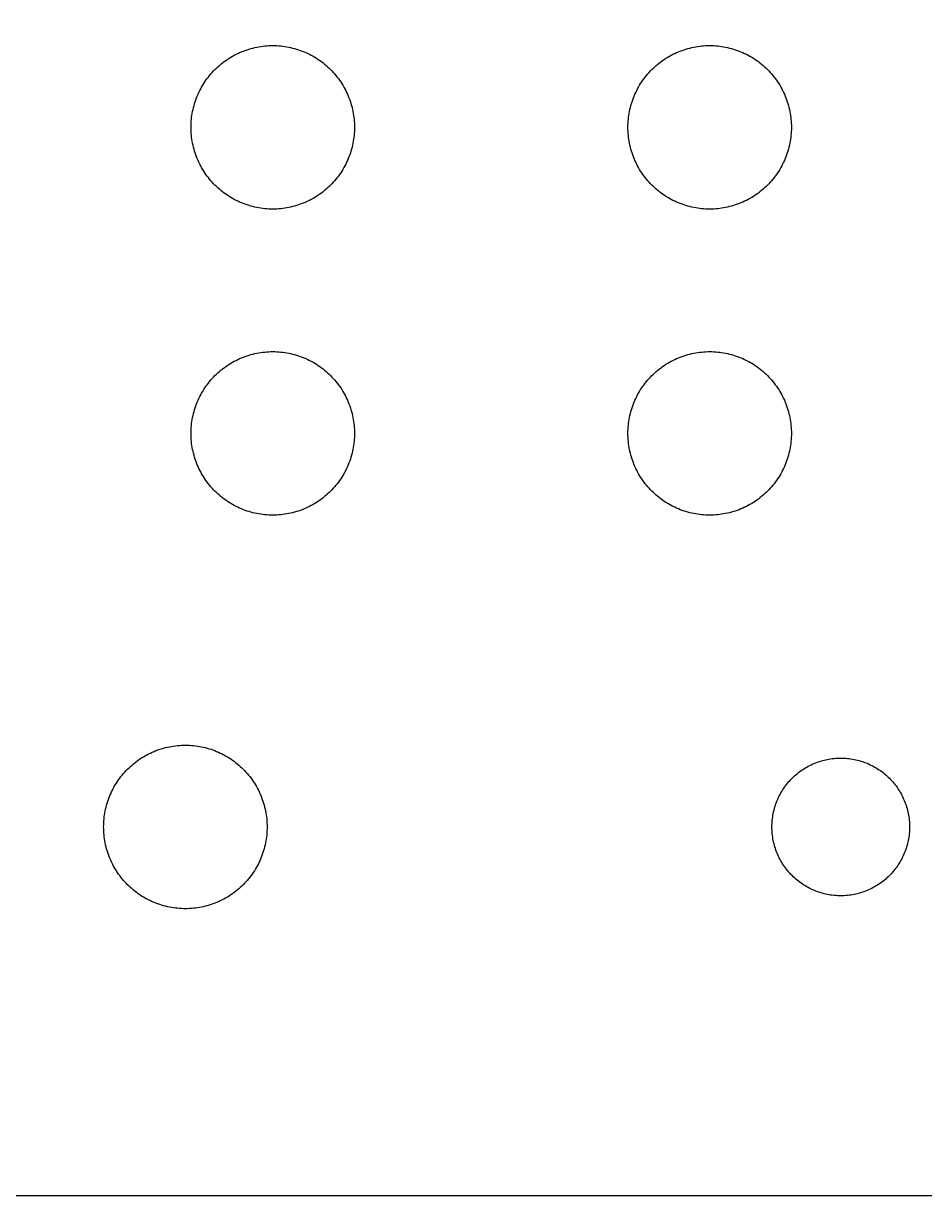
# Model space of a CAD drawing. Extents: x 145 to 327, y 24 to 153.
# Drawn here: x 240 to 292.4, y 24.2 to 92.3 of the extents above; entities that cross this region are included whole.
import ezdxf

# ---------------------------------------------------------------- set-up
doc = ezdxf.new("R2010")
doc.units = 0

msp = doc.modelspace()

# ---------------------------------------------------------------- linework, layer by layer
at = {"color": 34, "true_color": 0x008000}
for points in [[(144.763998, 24.242522, 0), (327.303892, 24.242522, 0), (327.303892, 152.742392, 0), (144.763998, 152.742392, 0), (144.763998, 24.242522, 0)], [(249.741944, 86.2965, 0), (249.743468, 86.413086, 0), (249.747786, 86.529672, 0), (249.754898, 86.646004, 0), (249.764804, 86.762082, 0), (249.777758, 86.877906, 0), (249.793252, 86.993476, 0), (249.811794, 87.108538, 0), (249.83313, 87.223092, 0), (249.85726, 87.337138, 0), (249.884184, 87.450676, 0), (249.913902, 87.563452, 0), (249.946414, 87.675466, 0), (249.98172, 87.786464, 0), (250.019566, 87.8967, 0), (250.060206, 88.00592, 0), (250.10364, 88.114378, 0), (250.14936, 88.221312, 0), (250.197874, 88.327484, 0), (250.249182, 88.432132, 0), (250.302776, 88.535764, 0), (250.359164, 88.637872, 0), (250.417838, 88.738456, 0), (250.478798, 88.83777, 0), (250.542552, 88.93556, 0), (250.608338, 89.031572, 0), (250.676664, 89.12606, 0), (250.747276, 89.21877, 0), (250.820174, 89.309956, 0), (250.895104, 89.39911, 0), (250.97232, 89.486486, 0), (251.051822, 89.57183, 0), (251.133102, 89.655396, 0), (251.216668, 89.736676, 0), (251.302012, 89.816178, 0), (251.389388, 89.893394, 0), (251.478542, 89.968324, 0), (251.569728, 90.041222, 0), (251.662438, 90.111834, 0), (251.756926, 90.18016, 0), (251.852938, 90.245946, 0), (251.950728, 90.3097, 0), (252.050042, 90.37066, 0), (252.150626, 90.429334, 0), (252.252734, 90.485722, 0), (252.356366, 90.539316, 0), (252.461014, 90.590624, 0), (252.567186, 90.639138, 0), (252.67412, 90.684858, 0), (252.782578, 90.728292, 0), (252.891798, 90.768932, 0), (253.002034, 90.806778, 0), (253.113032, 90.842084, 0), (253.225046, 90.874596, 0), (253.337822, 90.904314, 0), (253.45136, 90.931238, 0), (253.565406, 90.955368, 0), (253.67996, 90.976704, 0), (253.795022, 90.995246, 0), (253.910592, 91.01074, 0), (254.026416, 91.023694, 0), (254.142494, 91.0336, 0), (254.258826, 91.040712, 0), (254.375412, 91.04503, 0), (254.491998, 91.046554, 0), (254.608584, 91.04503, 0), (254.72517, 91.040712, 0), (254.841502, 91.0336, 0), (254.95758, 91.023694, 0), (255.073404, 91.01074, 0), (255.188974, 90.995246, 0), (255.304036, 90.976704, 0), (255.41859, 90.955368, 0), (255.532636, 90.931238, 0), (255.646174, 90.904314, 0), (255.75895, 90.874596, 0), (255.870964, 90.842084, 0), (255.981962, 90.806778, 0), (256.092198, 90.768932, 0), (256.201418, 90.728292, 0), (256.309876, 90.684858, 0), (256.41681, 90.639138, 0), (256.522982, 90.590624, 0), (256.62763, 90.539316, 0), (256.731262, 90.485722, 0), (256.83337, 90.429334, 0), (256.933954, 90.37066, 0), (257.033268, 90.3097, 0), (257.131058, 90.245946, 0), (257.22707, 90.18016, 0), (257.321558, 90.111834, 0), (257.414268, 90.041222, 0), (257.505454, 89.968324, 0), (257.594608, 89.893394, 0), (257.681984, 89.816178, 0), (257.767328, 89.736676, 0), (257.850894, 89.655396, 0), (257.932174, 89.57183, 0), (258.011676, 89.486486, 0), (258.088892, 89.39911, 0), (258.163822, 89.309956, 0), (258.23672, 89.21877, 0), (258.307332, 89.12606, 0), (258.375658, 89.031572, 0), (258.441444, 88.93556, 0), (258.505198, 88.83777, 0), (258.566158, 88.738456, 0), (258.624832, 88.637872, 0), (258.68122, 88.535764, 0), (258.734814, 88.432132, 0), (258.786122, 88.327484, 0), (258.834636, 88.221312, 0), (258.880356, 88.114378, 0), (258.92379, 88.00592, 0), (258.96443, 87.8967, 0), (259.002276, 87.786464, 0), (259.037582, 87.675466, 0), (259.070094, 87.563452, 0), (259.099812, 87.450676, 0), (259.126736, 87.337138, 0), (259.150866, 87.223092, 0), (259.172202, 87.108538, 0), (259.190744, 86.993476, 0), (259.206238, 86.877906, 0), (259.219192, 86.762082, 0), (259.229098, 86.646004, 0), (259.23621, 86.529672, 0), (259.240528, 86.413086, 0), (259.242052, 86.2965, 0), (259.240528, 86.179914, 0), (259.23621, 86.063328, 0), (259.229098, 85.946996, 0), (259.219192, 85.830918, 0), (259.206238, 85.715094, 0), (259.190744, 85.599524, 0), (259.172202, 85.484462, 0), (259.150866, 85.369908, 0), (259.126736, 85.255862, 0), (259.099812, 85.142324, 0), (259.070094, 85.029548, 0), (259.037582, 84.917534, 0), (259.002276, 84.806536, 0), (258.96443, 84.6963, 0), (258.92379, 84.58708, 0), (258.880356, 84.478622, 0), (258.834636, 84.371688, 0), (258.786122, 84.265516, 0), (258.734814, 84.160868, 0), (258.68122, 84.057236, 0), (258.624832, 83.955128, 0), (258.566158, 83.854544, 0), (258.505198, 83.75523, 0), (258.441444, 83.65744, 0), (258.375658, 83.561428, 0), (258.307332, 83.46694, 0), (258.23672, 83.37423, 0), (258.163822, 83.283044, 0), (258.088892, 83.19389, 0), (258.011676, 83.106514, 0), (257.932174, 83.02117, 0), (257.850894, 82.937604, 0), (257.767328, 82.856324, 0), (257.681984, 82.776822, 0), (257.594608, 82.699606, 0), (257.505454, 82.624676, 0), (257.414268, 82.551778, 0), (257.321558, 82.481166, 0), (257.22707, 82.41284, 0), (257.131058, 82.347054, 0), (257.033268, 82.2833, 0), (256.933954, 82.22234, 0), (256.83337, 82.163666, 0), (256.731262, 82.107278, 0), (256.62763, 82.053684, 0), (256.522982, 82.002376, 0), (256.41681, 81.953862, 0), (256.309876, 81.908142, 0), (256.201418, 81.864708, 0), (256.092198, 81.824068, 0), (255.981962, 81.786222, 0), (255.870964, 81.750916, 0), (255.75895, 81.718404, 0), (255.646174, 81.688686, 0), (255.532636, 81.661762, 0), (255.41859, 81.637632, 0), (255.304036, 81.616296, 0), (255.188974, 81.597754, 0), (255.073404, 81.58226, 0), (254.95758, 81.569306, 0), (254.841502, 81.5594, 0), (254.72517, 81.552288, 0), (254.608584, 81.54797, 0), (254.491998, 81.546446, 0), (254.375412, 81.54797, 0), (254.258826, 81.552288, 0), (254.142494, 81.5594, 0), (254.026416, 81.569306, 0), (253.910592, 81.58226, 0), (253.795022, 81.597754, 0), (253.67996, 81.616296, 0), (253.565406, 81.637632, 0), (253.45136, 81.661762, 0), (253.337822, 81.688686, 0), (253.225046, 81.718404, 0), (253.113032, 81.750916, 0), (253.002034, 81.786222, 0), (252.891798, 81.824068, 0), (252.782578, 81.864708, 0), (252.67412, 81.908142, 0), (252.567186, 81.953862, 0), (252.461014, 82.002376, 0), (252.356366, 82.053684, 0), (252.252734, 82.107278, 0), (252.150626, 82.163666, 0), (252.050042, 82.22234, 0), (251.950728, 82.2833, 0), (251.852938, 82.347054, 0), (251.756926, 82.41284, 0), (251.662438, 82.481166, 0), (251.569728, 82.551778, 0), (251.478542, 82.624676, 0), (251.389388, 82.699606, 0), (251.302012, 82.776822, 0), (251.216668, 82.856324, 0), (251.133102, 82.937604, 0), (251.051822, 83.02117, 0), (250.97232, 83.106514, 0), (250.895104, 83.19389, 0), (250.820174, 83.283044, 0), (250.747276, 83.37423, 0), (250.676664, 83.46694, 0), (250.608338, 83.561428, 0), (250.542552, 83.65744, 0), (250.478798, 83.75523, 0), (250.417838, 83.854544, 0), (250.359164, 83.955128, 0), (250.302776, 84.057236, 0), (250.249182, 84.160868, 0), (250.197874, 84.265516, 0), (250.14936, 84.371688, 0), (250.10364, 84.478622, 0), (250.060206, 84.58708, 0), (250.019566, 84.6963, 0), (249.98172, 84.806536, 0), (249.946414, 84.917534, 0), (249.913902, 85.029548, 0), (249.884184, 85.142324, 0), (249.85726, 85.255862, 0), (249.83313, 85.369908, 0), (249.811794, 85.484462, 0), (249.793252, 85.599524, 0), (249.777758, 85.715094, 0), (249.764804, 85.830918, 0), (249.754898, 85.946996, 0), (249.747786, 86.063328, 0), (249.743468, 86.179914, 0), (249.741944, 86.2965, 0)], [(275.141944, 86.2965, 0), (275.143468, 86.413086, 0), (275.147786, 86.529672, 0), (275.154898, 86.646004, 0), (275.164804, 86.762082, 0), (275.177758, 86.877906, 0), (275.193252, 86.993476, 0), (275.211794, 87.108538, 0), (275.23313, 87.223092, 0), (275.25726, 87.337138, 0), (275.284184, 87.450676, 0), (275.313902, 87.563452, 0), (275.346414, 87.675466, 0), (275.38172, 87.786464, 0), (275.419566, 87.8967, 0), (275.460206, 88.00592, 0), (275.50364, 88.114378, 0), (275.54936, 88.221312, 0), (275.597874, 88.327484, 0), (275.649182, 88.432132, 0), (275.702776, 88.535764, 0), (275.759164, 88.637872, 0), (275.817838, 88.738456, 0), (275.878798, 88.83777, 0), (275.942552, 88.93556, 0), (276.008338, 89.031572, 0), (276.076664, 89.12606, 0), (276.147276, 89.21877, 0), (276.220174, 89.309956, 0), (276.295104, 89.39911, 0), (276.37232, 89.486486, 0), (276.451822, 89.57183, 0), (276.533102, 89.655396, 0), (276.616668, 89.736676, 0), (276.702012, 89.816178, 0), (276.789388, 89.893394, 0), (276.878542, 89.968324, 0), (276.969728, 90.041222, 0), (277.062438, 90.111834, 0), (277.156926, 90.18016, 0), (277.252938, 90.245946, 0), (277.350728, 90.3097, 0), (277.450042, 90.37066, 0), (277.550626, 90.429334, 0), (277.652734, 90.485722, 0), (277.756366, 90.539316, 0), (277.861014, 90.590624, 0), (277.967186, 90.639138, 0), (278.07412, 90.684858, 0), (278.182578, 90.728292, 0), (278.291798, 90.768932, 0), (278.402034, 90.806778, 0), (278.513032, 90.842084, 0), (278.625046, 90.874596, 0), (278.737822, 90.904314, 0), (278.85136, 90.931238, 0), (278.965406, 90.955368, 0), (279.07996, 90.976704, 0), (279.195022, 90.995246, 0), (279.310592, 91.01074, 0), (279.426416, 91.023694, 0), (279.542494, 91.0336, 0), (279.658826, 91.040712, 0), (279.775412, 91.04503, 0), (279.891998, 91.046554, 0), (280.008584, 91.04503, 0), (280.12517, 91.040712, 0), (280.241502, 91.0336, 0), (280.35758, 91.023694, 0), (280.473404, 91.01074, 0), (280.588974, 90.995246, 0), (280.704036, 90.976704, 0), (280.81859, 90.955368, 0), (280.932636, 90.931238, 0), (281.046174, 90.904314, 0), (281.15895, 90.874596, 0), (281.270964, 90.842084, 0), (281.381962, 90.806778, 0), (281.492198, 90.768932, 0), (281.601418, 90.728292, 0), (281.709876, 90.684858, 0), (281.81681, 90.639138, 0), (281.922982, 90.590624, 0), (282.02763, 90.539316, 0), (282.131262, 90.485722, 0), (282.23337, 90.429334, 0), (282.333954, 90.37066, 0), (282.433268, 90.3097, 0), (282.531058, 90.245946, 0), (282.62707, 90.18016, 0), (282.721558, 90.111834, 0), (282.814268, 90.041222, 0), (282.905454, 89.968324, 0), (282.994608, 89.893394, 0), (283.081984, 89.816178, 0), (283.167328, 89.736676, 0), (283.250894, 89.655396, 0), (283.332174, 89.57183, 0), (283.411676, 89.486486, 0), (283.488892, 89.39911, 0), (283.563822, 89.309956, 0), (283.63672, 89.21877, 0), (283.707332, 89.12606, 0), (283.775658, 89.031572, 0), (283.841444, 88.93556, 0), (283.905198, 88.83777, 0), (283.966158, 88.738456, 0), (284.024832, 88.637872, 0), (284.08122, 88.535764, 0), (284.134814, 88.432132, 0), (284.186122, 88.327484, 0), (284.234636, 88.221312, 0), (284.280356, 88.114378, 0), (284.32379, 88.00592, 0), (284.36443, 87.8967, 0), (284.402276, 87.786464, 0), (284.437582, 87.675466, 0), (284.470094, 87.563452, 0), (284.499812, 87.450676, 0), (284.526736, 87.337138, 0), (284.550866, 87.223092, 0), (284.572202, 87.108538, 0), (284.590744, 86.993476, 0), (284.606238, 86.877906, 0), (284.619192, 86.762082, 0), (284.629098, 86.646004, 0), (284.63621, 86.529672, 0), (284.640528, 86.413086, 0), (284.642052, 86.2965, 0), (284.640528, 86.179914, 0), (284.63621, 86.063328, 0), (284.629098, 85.946996, 0), (284.619192, 85.830918, 0), (284.606238, 85.715094, 0), (284.590744, 85.599524, 0), (284.572202, 85.484462, 0), (284.550866, 85.369908, 0), (284.526736, 85.255862, 0), (284.499812, 85.142324, 0), (284.470094, 85.029548, 0), (284.437582, 84.917534, 0), (284.402276, 84.806536, 0), (284.36443, 84.6963, 0), (284.32379, 84.58708, 0), (284.280356, 84.478622, 0), (284.234636, 84.371688, 0), (284.186122, 84.265516, 0), (284.134814, 84.160868, 0), (284.08122, 84.057236, 0), (284.024832, 83.955128, 0), (283.966158, 83.854544, 0), (283.905198, 83.75523, 0), (283.841444, 83.65744, 0), (283.775658, 83.561428, 0), (283.707332, 83.46694, 0), (283.63672, 83.37423, 0), (283.563822, 83.283044, 0), (283.488892, 83.19389, 0), (283.411676, 83.106514, 0), (283.332174, 83.02117, 0), (283.250894, 82.937604, 0), (283.167328, 82.856324, 0), (283.081984, 82.776822, 0), (282.994608, 82.699606, 0), (282.905454, 82.624676, 0), (282.814268, 82.551778, 0), (282.721558, 82.481166, 0), (282.62707, 82.41284, 0), (282.531058, 82.347054, 0), (282.433268, 82.2833, 0), (282.333954, 82.22234, 0), (282.23337, 82.163666, 0), (282.131262, 82.107278, 0), (282.02763, 82.053684, 0), (281.922982, 82.002376, 0), (281.81681, 81.953862, 0), (281.709876, 81.908142, 0), (281.601418, 81.864708, 0), (281.492198, 81.824068, 0), (281.381962, 81.786222, 0), (281.270964, 81.750916, 0), (281.15895, 81.718404, 0), (281.046174, 81.688686, 0), (280.932636, 81.661762, 0), (280.81859, 81.637632, 0), (280.704036, 81.616296, 0), (280.588974, 81.597754, 0), (280.473404, 81.58226, 0), (280.35758, 81.569306, 0), (280.241502, 81.5594, 0), (280.12517, 81.552288, 0), (280.008584, 81.54797, 0), (279.891998, 81.546446, 0), (279.775412, 81.54797, 0), (279.658826, 81.552288, 0), (279.542494, 81.5594, 0), (279.426416, 81.569306, 0), (279.310592, 81.58226, 0), (279.195022, 81.597754, 0), (279.07996, 81.616296, 0), (278.965406, 81.637632, 0), (278.85136, 81.661762, 0), (278.737822, 81.688686, 0), (278.625046, 81.718404, 0), (278.513032, 81.750916, 0), (278.402034, 81.786222, 0), (278.291798, 81.824068, 0), (278.182578, 81.864708, 0), (278.07412, 81.908142, 0), (277.967186, 81.953862, 0), (277.861014, 82.002376, 0), (277.756366, 82.053684, 0), (277.652734, 82.107278, 0), (277.550626, 82.163666, 0), (277.450042, 82.22234, 0), (277.350728, 82.2833, 0), (277.252938, 82.347054, 0), (277.156926, 82.41284, 0), (277.062438, 82.481166, 0), (276.969728, 82.551778, 0), (276.878542, 82.624676, 0), (276.789388, 82.699606, 0), (276.702012, 82.776822, 0), (276.616668, 82.856324, 0), (276.533102, 82.937604, 0), (276.451822, 83.02117, 0), (276.37232, 83.106514, 0), (276.295104, 83.19389, 0), (276.220174, 83.283044, 0), (276.147276, 83.37423, 0), (276.076664, 83.46694, 0), (276.008338, 83.561428, 0), (275.942552, 83.65744, 0), (275.878798, 83.75523, 0), (275.817838, 83.854544, 0), (275.759164, 83.955128, 0), (275.702776, 84.057236, 0), (275.649182, 84.160868, 0), (275.597874, 84.265516, 0), (275.54936, 84.371688, 0), (275.50364, 84.478622, 0), (275.460206, 84.58708, 0), (275.419566, 84.6963, 0), (275.38172, 84.806536, 0), (275.346414, 84.917534, 0), (275.313902, 85.029548, 0), (275.284184, 85.142324, 0), (275.25726, 85.255862, 0), (275.23313, 85.369908, 0), (275.211794, 85.484462, 0), (275.193252, 85.599524, 0), (275.177758, 85.715094, 0), (275.164804, 85.830918, 0), (275.154898, 85.946996, 0), (275.147786, 86.063328, 0), (275.143468, 86.179914, 0), (275.141944, 86.2965, 0)], [(249.741944, 68.5165, 0), (249.743468, 68.633086, 0), (249.747786, 68.749672, 0), (249.754898, 68.866004, 0), (249.764804, 68.982082, 0), (249.777758, 69.097906, 0), (249.793252, 69.213476, 0), (249.811794, 69.328538, 0), (249.83313, 69.443092, 0), (249.85726, 69.557138, 0), (249.884184, 69.670676, 0), (249.913902, 69.783452, 0), (249.946414, 69.895466, 0), (249.98172, 70.006464, 0), (250.019566, 70.1167, 0), (250.060206, 70.22592, 0), (250.10364, 70.334378, 0), (250.14936, 70.441312, 0), (250.197874, 70.547484, 0), (250.249182, 70.652132, 0), (250.302776, 70.755764, 0), (250.359164, 70.857872, 0), (250.417838, 70.958456, 0), (250.478798, 71.05777, 0), (250.542552, 71.15556, 0), (250.608338, 71.251572, 0), (250.676664, 71.34606, 0), (250.747276, 71.43877, 0), (250.820174, 71.529956, 0), (250.895104, 71.61911, 0), (250.97232, 71.706486, 0), (251.051822, 71.79183, 0), (251.133102, 71.875396, 0), (251.216668, 71.956676, 0), (251.302012, 72.036178, 0), (251.389388, 72.113394, 0), (251.478542, 72.188324, 0), (251.569728, 72.261222, 0), (251.662438, 72.331834, 0), (251.756926, 72.40016, 0), (251.852938, 72.465946, 0), (251.950728, 72.5297, 0), (252.050042, 72.59066, 0), (252.150626, 72.649334, 0), (252.252734, 72.705722, 0), (252.356366, 72.759316, 0), (252.461014, 72.810624, 0), (252.567186, 72.859138, 0), (252.67412, 72.904858, 0), (252.782578, 72.948292, 0), (252.891798, 72.988932, 0), (253.002034, 73.026778, 0), (253.113032, 73.062084, 0), (253.225046, 73.094596, 0), (253.337822, 73.124314, 0), (253.45136, 73.151238, 0), (253.565406, 73.175368, 0), (253.67996, 73.196704, 0), (253.795022, 73.215246, 0), (253.910592, 73.23074, 0), (254.026416, 73.243694, 0), (254.142494, 73.2536, 0), (254.258826, 73.260712, 0), (254.375412, 73.26503, 0), (254.491998, 73.266554, 0), (254.608584, 73.26503, 0), (254.72517, 73.260712, 0), (254.841502, 73.2536, 0), (254.95758, 73.243694, 0), (255.073404, 73.23074, 0), (255.188974, 73.215246, 0), (255.304036, 73.196704, 0), (255.41859, 73.175368, 0), (255.532636, 73.151238, 0), (255.646174, 73.124314, 0), (255.75895, 73.094596, 0), (255.870964, 73.062084, 0), (255.981962, 73.026778, 0), (256.092198, 72.988932, 0), (256.201418, 72.948292, 0), (256.309876, 72.904858, 0), (256.41681, 72.859138, 0), (256.522982, 72.810624, 0), (256.62763, 72.759316, 0), (256.731262, 72.705722, 0), (256.83337, 72.649334, 0), (256.933954, 72.59066, 0), (257.033268, 72.5297, 0), (257.131058, 72.465946, 0), (257.22707, 72.40016, 0), (257.321558, 72.331834, 0), (257.414268, 72.261222, 0), (257.505454, 72.188324, 0), (257.594608, 72.113394, 0), (257.681984, 72.036178, 0), (257.767328, 71.956676, 0), (257.850894, 71.875396, 0), (257.932174, 71.79183, 0), (258.011676, 71.706486, 0), (258.088892, 71.61911, 0), (258.163822, 71.529956, 0), (258.23672, 71.43877, 0), (258.307332, 71.34606, 0), (258.375658, 71.251572, 0), (258.441444, 71.15556, 0), (258.505198, 71.05777, 0), (258.566158, 70.958456, 0), (258.624832, 70.857872, 0), (258.68122, 70.755764, 0), (258.734814, 70.652132, 0), (258.786122, 70.547484, 0), (258.834636, 70.441312, 0), (258.880356, 70.334378, 0), (258.92379, 70.22592, 0), (258.96443, 70.1167, 0), (259.002276, 70.006464, 0), (259.037582, 69.895466, 0), (259.070094, 69.783452, 0), (259.099812, 69.670676, 0), (259.126736, 69.557138, 0), (259.150866, 69.443092, 0), (259.172202, 69.328538, 0), (259.190744, 69.213476, 0), (259.206238, 69.097906, 0), (259.219192, 68.982082, 0), (259.229098, 68.866004, 0), (259.23621, 68.749672, 0), (259.240528, 68.633086, 0), (259.242052, 68.5165, 0), (259.240528, 68.399914, 0), (259.23621, 68.283328, 0), (259.229098, 68.166996, 0), (259.219192, 68.050918, 0), (259.206238, 67.935094, 0), (259.190744, 67.819524, 0), (259.172202, 67.704462, 0), (259.150866, 67.589908, 0), (259.126736, 67.475862, 0), (259.099812, 67.362324, 0), (259.070094, 67.249548, 0), (259.037582, 67.137534, 0), (259.002276, 67.026536, 0), (258.96443, 66.9163, 0), (258.92379, 66.80708, 0), (258.880356, 66.698622, 0), (258.834636, 66.591688, 0), (258.786122, 66.485516, 0), (258.734814, 66.380868, 0), (258.68122, 66.277236, 0), (258.624832, 66.175128, 0), (258.566158, 66.074544, 0), (258.505198, 65.97523, 0), (258.441444, 65.87744, 0), (258.375658, 65.781428, 0), (258.307332, 65.68694, 0), (258.23672, 65.59423, 0), (258.163822, 65.503044, 0), (258.088892, 65.41389, 0), (258.011676, 65.326514, 0), (257.932174, 65.24117, 0), (257.850894, 65.157604, 0), (257.767328, 65.076324, 0), (257.681984, 64.996822, 0), (257.594608, 64.919606, 0), (257.505454, 64.844676, 0), (257.414268, 64.771778, 0), (257.321558, 64.701166, 0), (257.22707, 64.63284, 0), (257.131058, 64.567054, 0), (257.033268, 64.5033, 0), (256.933954, 64.44234, 0), (256.83337, 64.383666, 0), (256.731262, 64.327278, 0), (256.62763, 64.273684, 0), (256.522982, 64.222376, 0), (256.41681, 64.173862, 0), (256.309876, 64.128142, 0), (256.201418, 64.084708, 0), (256.092198, 64.044068, 0), (255.981962, 64.006222, 0), (255.870964, 63.970916, 0), (255.75895, 63.938404, 0), (255.646174, 63.908686, 0), (255.532636, 63.881762, 0), (255.41859, 63.857632, 0), (255.304036, 63.836296, 0), (255.188974, 63.817754, 0), (255.073404, 63.80226, 0), (254.95758, 63.789306, 0), (254.841502, 63.7794, 0), (254.72517, 63.772288, 0), (254.608584, 63.76797, 0), (254.491998, 63.766446, 0), (254.375412, 63.76797, 0), (254.258826, 63.772288, 0), (254.142494, 63.7794, 0), (254.026416, 63.789306, 0), (253.910592, 63.80226, 0), (253.795022, 63.817754, 0), (253.67996, 63.836296, 0), (253.565406, 63.857632, 0), (253.45136, 63.881762, 0), (253.337822, 63.908686, 0), (253.225046, 63.938404, 0), (253.113032, 63.970916, 0), (253.002034, 64.006222, 0), (252.891798, 64.044068, 0), (252.782578, 64.084708, 0), (252.67412, 64.128142, 0), (252.567186, 64.173862, 0), (252.461014, 64.222376, 0), (252.356366, 64.273684, 0), (252.252734, 64.327278, 0), (252.150626, 64.383666, 0), (252.050042, 64.44234, 0), (251.950728, 64.5033, 0), (251.852938, 64.567054, 0), (251.756926, 64.63284, 0), (251.662438, 64.701166, 0), (251.569728, 64.771778, 0), (251.478542, 64.844676, 0), (251.389388, 64.919606, 0), (251.302012, 64.996822, 0), (251.216668, 65.076324, 0), (251.133102, 65.157604, 0), (251.051822, 65.24117, 0), (250.97232, 65.326514, 0), (250.895104, 65.41389, 0), (250.820174, 65.503044, 0), (250.747276, 65.59423, 0), (250.676664, 65.68694, 0), (250.608338, 65.781428, 0), (250.542552, 65.87744, 0), (250.478798, 65.97523, 0), (250.417838, 66.074544, 0), (250.359164, 66.175128, 0), (250.302776, 66.277236, 0), (250.249182, 66.380868, 0), (250.197874, 66.485516, 0), (250.14936, 66.591688, 0), (250.10364, 66.698622, 0), (250.060206, 66.80708, 0), (250.019566, 66.9163, 0), (249.98172, 67.026536, 0), (249.946414, 67.137534, 0), (249.913902, 67.249548, 0), (249.884184, 67.362324, 0), (249.85726, 67.475862, 0), (249.83313, 67.589908, 0), (249.811794, 67.704462, 0), (249.793252, 67.819524, 0), (249.777758, 67.935094, 0), (249.764804, 68.050918, 0), (249.754898, 68.166996, 0), (249.747786, 68.283328, 0), (249.743468, 68.399914, 0), (249.741944, 68.5165, 0)], [(275.141944, 68.5165, 0), (275.143468, 68.633086, 0), (275.147786, 68.749672, 0), (275.154898, 68.866004, 0), (275.164804, 68.982082, 0), (275.177758, 69.097906, 0), (275.193252, 69.213476, 0), (275.211794, 69.328538, 0), (275.23313, 69.443092, 0), (275.25726, 69.557138, 0), (275.284184, 69.670676, 0), (275.313902, 69.783452, 0), (275.346414, 69.895466, 0), (275.38172, 70.006464, 0), (275.419566, 70.1167, 0), (275.460206, 70.22592, 0), (275.50364, 70.334378, 0), (275.54936, 70.441312, 0), (275.597874, 70.547484, 0), (275.649182, 70.652132, 0), (275.702776, 70.755764, 0), (275.759164, 70.857872, 0), (275.817838, 70.958456, 0), (275.878798, 71.05777, 0), (275.942552, 71.15556, 0), (276.008338, 71.251572, 0), (276.076664, 71.34606, 0), (276.147276, 71.43877, 0), (276.220174, 71.529956, 0), (276.295104, 71.61911, 0), (276.37232, 71.706486, 0), (276.451822, 71.79183, 0), (276.533102, 71.875396, 0), (276.616668, 71.956676, 0), (276.702012, 72.036178, 0), (276.789388, 72.113394, 0), (276.878542, 72.188324, 0), (276.969728, 72.261222, 0), (277.062438, 72.331834, 0), (277.156926, 72.40016, 0), (277.252938, 72.465946, 0), (277.350728, 72.5297, 0), (277.450042, 72.59066, 0), (277.550626, 72.649334, 0), (277.652734, 72.705722, 0), (277.756366, 72.759316, 0), (277.861014, 72.810624, 0), (277.967186, 72.859138, 0), (278.07412, 72.904858, 0), (278.182578, 72.948292, 0), (278.291798, 72.988932, 0), (278.402034, 73.026778, 0), (278.513032, 73.062084, 0), (278.625046, 73.094596, 0), (278.737822, 73.124314, 0), (278.85136, 73.151238, 0), (278.965406, 73.175368, 0), (279.07996, 73.196704, 0), (279.195022, 73.215246, 0), (279.310592, 73.23074, 0), (279.426416, 73.243694, 0), (279.542494, 73.2536, 0), (279.658826, 73.260712, 0), (279.775412, 73.26503, 0), (279.891998, 73.266554, 0), (280.008584, 73.26503, 0), (280.12517, 73.260712, 0), (280.241502, 73.2536, 0), (280.35758, 73.243694, 0), (280.473404, 73.23074, 0), (280.588974, 73.215246, 0), (280.704036, 73.196704, 0), (280.81859, 73.175368, 0), (280.932636, 73.151238, 0), (281.046174, 73.124314, 0), (281.15895, 73.094596, 0), (281.270964, 73.062084, 0), (281.381962, 73.026778, 0), (281.492198, 72.988932, 0), (281.601418, 72.948292, 0), (281.709876, 72.904858, 0), (281.81681, 72.859138, 0), (281.922982, 72.810624, 0), (282.02763, 72.759316, 0), (282.131262, 72.705722, 0), (282.23337, 72.649334, 0), (282.333954, 72.59066, 0), (282.433268, 72.5297, 0), (282.531058, 72.465946, 0), (282.62707, 72.40016, 0), (282.721558, 72.331834, 0), (282.814268, 72.261222, 0), (282.905454, 72.188324, 0), (282.994608, 72.113394, 0), (283.081984, 72.036178, 0), (283.167328, 71.956676, 0), (283.250894, 71.875396, 0), (283.332174, 71.79183, 0), (283.411676, 71.706486, 0), (283.488892, 71.61911, 0), (283.563822, 71.529956, 0), (283.63672, 71.43877, 0), (283.707332, 71.34606, 0), (283.775658, 71.251572, 0), (283.841444, 71.15556, 0), (283.905198, 71.05777, 0), (283.966158, 70.958456, 0), (284.024832, 70.857872, 0), (284.08122, 70.755764, 0), (284.134814, 70.652132, 0), (284.186122, 70.547484, 0), (284.234636, 70.441312, 0), (284.280356, 70.334378, 0), (284.32379, 70.22592, 0), (284.36443, 70.1167, 0), (284.402276, 70.006464, 0), (284.437582, 69.895466, 0), (284.470094, 69.783452, 0), (284.499812, 69.670676, 0), (284.526736, 69.557138, 0), (284.550866, 69.443092, 0), (284.572202, 69.328538, 0), (284.590744, 69.213476, 0), (284.606238, 69.097906, 0), (284.619192, 68.982082, 0), (284.629098, 68.866004, 0), (284.63621, 68.749672, 0), (284.640528, 68.633086, 0), (284.642052, 68.5165, 0), (284.640528, 68.399914, 0), (284.63621, 68.283328, 0), (284.629098, 68.166996, 0), (284.619192, 68.050918, 0), (284.606238, 67.935094, 0), (284.590744, 67.819524, 0), (284.572202, 67.704462, 0), (284.550866, 67.589908, 0), (284.526736, 67.475862, 0), (284.499812, 67.362324, 0), (284.470094, 67.249548, 0), (284.437582, 67.137534, 0), (284.402276, 67.026536, 0), (284.36443, 66.9163, 0), (284.32379, 66.80708, 0), (284.280356, 66.698622, 0), (284.234636, 66.591688, 0), (284.186122, 66.485516, 0), (284.134814, 66.380868, 0), (284.08122, 66.277236, 0), (284.024832, 66.175128, 0), (283.966158, 66.074544, 0), (283.905198, 65.97523, 0), (283.841444, 65.87744, 0), (283.775658, 65.781428, 0), (283.707332, 65.68694, 0), (283.63672, 65.59423, 0), (283.563822, 65.503044, 0), (283.488892, 65.41389, 0), (283.411676, 65.326514, 0), (283.332174, 65.24117, 0), (283.250894, 65.157604, 0), (283.167328, 65.076324, 0), (283.081984, 64.996822, 0), (282.994608, 64.919606, 0), (282.905454, 64.844676, 0), (282.814268, 64.771778, 0), (282.721558, 64.701166, 0), (282.62707, 64.63284, 0), (282.531058, 64.567054, 0), (282.433268, 64.5033, 0), (282.333954, 64.44234, 0), (282.23337, 64.383666, 0), (282.131262, 64.327278, 0), (282.02763, 64.273684, 0), (281.922982, 64.222376, 0), (281.81681, 64.173862, 0), (281.709876, 64.128142, 0), (281.601418, 64.084708, 0), (281.492198, 64.044068, 0), (281.381962, 64.006222, 0), (281.270964, 63.970916, 0), (281.15895, 63.938404, 0), (281.046174, 63.908686, 0), (280.932636, 63.881762, 0), (280.81859, 63.857632, 0), (280.704036, 63.836296, 0), (280.588974, 63.817754, 0), (280.473404, 63.80226, 0), (280.35758, 63.789306, 0), (280.241502, 63.7794, 0), (280.12517, 63.772288, 0), (280.008584, 63.76797, 0), (279.891998, 63.766446, 0), (279.775412, 63.76797, 0), (279.658826, 63.772288, 0), (279.542494, 63.7794, 0), (279.426416, 63.789306, 0), (279.310592, 63.80226, 0), (279.195022, 63.817754, 0), (279.07996, 63.836296, 0), (278.965406, 63.857632, 0), (278.85136, 63.881762, 0), (278.737822, 63.908686, 0), (278.625046, 63.938404, 0), (278.513032, 63.970916, 0), (278.402034, 64.006222, 0), (278.291798, 64.044068, 0), (278.182578, 64.084708, 0), (278.07412, 64.128142, 0), (277.967186, 64.173862, 0), (277.861014, 64.222376, 0), (277.756366, 64.273684, 0), (277.652734, 64.327278, 0), (277.550626, 64.383666, 0), (277.450042, 64.44234, 0), (277.350728, 64.5033, 0), (277.252938, 64.567054, 0), (277.156926, 64.63284, 0), (277.062438, 64.701166, 0), (276.969728, 64.771778, 0), (276.878542, 64.844676, 0), (276.789388, 64.919606, 0), (276.702012, 64.996822, 0), (276.616668, 65.076324, 0), (276.533102, 65.157604, 0), (276.451822, 65.24117, 0), (276.37232, 65.326514, 0), (276.295104, 65.41389, 0), (276.220174, 65.503044, 0), (276.147276, 65.59423, 0), (276.076664, 65.68694, 0), (276.008338, 65.781428, 0), (275.942552, 65.87744, 0), (275.878798, 65.97523, 0), (275.817838, 66.074544, 0), (275.759164, 66.175128, 0), (275.702776, 66.277236, 0), (275.649182, 66.380868, 0), (275.597874, 66.485516, 0), (275.54936, 66.591688, 0), (275.50364, 66.698622, 0), (275.460206, 66.80708, 0), (275.419566, 66.9163, 0), (275.38172, 67.026536, 0), (275.346414, 67.137534, 0), (275.313902, 67.249548, 0), (275.284184, 67.362324, 0), (275.25726, 67.475862, 0), (275.23313, 67.589908, 0), (275.211794, 67.704462, 0), (275.193252, 67.819524, 0), (275.177758, 67.935094, 0), (275.164804, 68.050918, 0), (275.154898, 68.166996, 0), (275.147786, 68.283328, 0), (275.143468, 68.399914, 0), (275.141944, 68.5165, 0)], [(244.661944, 45.6565, 0), (244.663468, 45.773086, 0), (244.667786, 45.889672, 0), (244.674898, 46.006004, 0), (244.684804, 46.122082, 0), (244.697758, 46.237906, 0), (244.713252, 46.353476, 0), (244.731794, 46.468538, 0), (244.75313, 46.583092, 0), (244.77726, 46.697138, 0), (244.804184, 46.810676, 0), (244.833902, 46.923452, 0), (244.866414, 47.035466, 0), (244.90172, 47.146464, 0), (244.939566, 47.2567, 0), (244.980206, 47.36592, 0), (245.02364, 47.474378, 0), (245.06936, 47.581312, 0), (245.117874, 47.687484, 0), (245.169182, 47.792132, 0), (245.222776, 47.895764, 0), (245.279164, 47.997872, 0), (245.337838, 48.098456, 0), (245.398798, 48.19777, 0), (245.462552, 48.29556, 0), (245.528338, 48.391572, 0), (245.596664, 48.48606, 0), (245.667276, 48.57877, 0), (245.740174, 48.669956, 0), (245.815104, 48.75911, 0), (245.89232, 48.846486, 0), (245.971822, 48.93183, 0), (246.053102, 49.015396, 0), (246.136668, 49.096676, 0), (246.222012, 49.176178, 0), (246.309388, 49.253394, 0), (246.398542, 49.328324, 0), (246.489728, 49.401222, 0), (246.582438, 49.471834, 0), (246.676926, 49.54016, 0), (246.772938, 49.605946, 0), (246.870728, 49.6697, 0), (246.970042, 49.73066, 0), (247.070626, 49.789334, 0), (247.172734, 49.845722, 0), (247.276366, 49.899316, 0), (247.381014, 49.950624, 0), (247.487186, 49.999138, 0), (247.59412, 50.044858, 0), (247.702578, 50.088292, 0), (247.811798, 50.128932, 0), (247.922034, 50.166778, 0), (248.033032, 50.202084, 0), (248.145046, 50.234596, 0), (248.257822, 50.264314, 0), (248.37136, 50.291238, 0), (248.485406, 50.315368, 0), (248.59996, 50.336704, 0), (248.715022, 50.355246, 0), (248.830592, 50.37074, 0), (248.946416, 50.383694, 0), (249.062494, 50.3936, 0), (249.178826, 50.400712, 0), (249.295412, 50.40503, 0), (249.411998, 50.406554, 0), (249.528584, 50.40503, 0), (249.64517, 50.400712, 0), (249.761502, 50.3936, 0), (249.87758, 50.383694, 0), (249.993404, 50.37074, 0), (250.108974, 50.355246, 0), (250.224036, 50.336704, 0), (250.33859, 50.315368, 0), (250.452636, 50.291238, 0), (250.566174, 50.264314, 0), (250.67895, 50.234596, 0), (250.790964, 50.202084, 0), (250.901962, 50.166778, 0), (251.012198, 50.128932, 0), (251.121418, 50.088292, 0), (251.229876, 50.044858, 0), (251.33681, 49.999138, 0), (251.442982, 49.950624, 0), (251.54763, 49.899316, 0), (251.651262, 49.845722, 0), (251.75337, 49.789334, 0), (251.853954, 49.73066, 0), (251.953268, 49.6697, 0), (252.051058, 49.605946, 0), (252.14707, 49.54016, 0), (252.241558, 49.471834, 0), (252.334268, 49.401222, 0), (252.425454, 49.328324, 0), (252.514608, 49.253394, 0), (252.601984, 49.176178, 0), (252.687328, 49.096676, 0), (252.770894, 49.015396, 0), (252.852174, 48.93183, 0), (252.931676, 48.846486, 0), (253.008892, 48.75911, 0), (253.083822, 48.669956, 0), (253.15672, 48.57877, 0), (253.227332, 48.48606, 0), (253.295658, 48.391572, 0), (253.361444, 48.29556, 0), (253.425198, 48.19777, 0), (253.486158, 48.098456, 0), (253.544832, 47.997872, 0), (253.60122, 47.895764, 0), (253.654814, 47.792132, 0), (253.706122, 47.687484, 0), (253.754636, 47.581312, 0), (253.800356, 47.474378, 0), (253.84379, 47.36592, 0), (253.88443, 47.2567, 0), (253.922276, 47.146464, 0), (253.957582, 47.035466, 0), (253.990094, 46.923452, 0), (254.019812, 46.810676, 0), (254.046736, 46.697138, 0), (254.070866, 46.583092, 0), (254.092202, 46.468538, 0), (254.110744, 46.353476, 0), (254.126238, 46.237906, 0), (254.139192, 46.122082, 0), (254.149098, 46.006004, 0), (254.15621, 45.889672, 0), (254.160528, 45.773086, 0), (254.162052, 45.6565, 0), (254.160528, 45.539914, 0), (254.15621, 45.423328, 0), (254.149098, 45.306996, 0), (254.139192, 45.190918, 0), (254.126238, 45.075094, 0), (254.110744, 44.959524, 0), (254.092202, 44.844462, 0), (254.070866, 44.729908, 0), (254.046736, 44.615862, 0), (254.019812, 44.502324, 0), (253.990094, 44.389548, 0), (253.957582, 44.277534, 0), (253.922276, 44.166536, 0), (253.88443, 44.0563, 0), (253.84379, 43.94708, 0), (253.800356, 43.838622, 0), (253.754636, 43.731688, 0), (253.706122, 43.625516, 0), (253.654814, 43.520868, 0), (253.60122, 43.417236, 0), (253.544832, 43.315128, 0), (253.486158, 43.214544, 0), (253.425198, 43.11523, 0), (253.361444, 43.01744, 0), (253.295658, 42.921428, 0), (253.227332, 42.82694, 0), (253.15672, 42.73423, 0), (253.083822, 42.643044, 0), (253.008892, 42.55389, 0), (252.931676, 42.466514, 0), (252.852174, 42.38117, 0), (252.770894, 42.297604, 0), (252.687328, 42.216324, 0), (252.601984, 42.136822, 0), (252.514608, 42.059606, 0), (252.425454, 41.984676, 0), (252.334268, 41.911778, 0), (252.241558, 41.841166, 0), (252.14707, 41.77284, 0), (252.051058, 41.707054, 0), (251.953268, 41.6433, 0), (251.853954, 41.58234, 0), (251.75337, 41.523666, 0), (251.651262, 41.467278, 0), (251.54763, 41.413684, 0), (251.442982, 41.362376, 0), (251.33681, 41.313862, 0), (251.229876, 41.268142, 0), (251.121418, 41.224708, 0), (251.012198, 41.184068, 0), (250.901962, 41.146222, 0), (250.790964, 41.110916, 0), (250.67895, 41.078404, 0), (250.566174, 41.048686, 0), (250.452636, 41.021762, 0), (250.33859, 40.997632, 0), (250.224036, 40.976296, 0), (250.108974, 40.957754, 0), (249.993404, 40.94226, 0), (249.87758, 40.929306, 0), (249.761502, 40.9194, 0), (249.64517, 40.912288, 0), (249.528584, 40.90797, 0), (249.411998, 40.906446, 0), (249.295412, 40.90797, 0), (249.178826, 40.912288, 0), (249.062494, 40.9194, 0), (248.946416, 40.929306, 0), (248.830592, 40.94226, 0), (248.715022, 40.957754, 0), (248.59996, 40.976296, 0), (248.485406, 40.997632, 0), (248.37136, 41.021762, 0), (248.257822, 41.048686, 0), (248.145046, 41.078404, 0), (248.033032, 41.110916, 0), (247.922034, 41.146222, 0), (247.811798, 41.184068, 0), (247.702578, 41.224708, 0), (247.59412, 41.268142, 0), (247.487186, 41.313862, 0), (247.381014, 41.362376, 0), (247.276366, 41.413684, 0), (247.172734, 41.467278, 0), (247.070626, 41.523666, 0), (246.970042, 41.58234, 0), (246.870728, 41.6433, 0), (246.772938, 41.707054, 0), (246.676926, 41.77284, 0), (246.582438, 41.841166, 0), (246.489728, 41.911778, 0), (246.398542, 41.984676, 0), (246.309388, 42.059606, 0), (246.222012, 42.136822, 0), (246.136668, 42.216324, 0), (246.053102, 42.297604, 0), (245.971822, 42.38117, 0), (245.89232, 42.466514, 0), (245.815104, 42.55389, 0), (245.740174, 42.643044, 0), (245.667276, 42.73423, 0), (245.596664, 42.82694, 0), (245.528338, 42.921428, 0), (245.462552, 43.01744, 0), (245.398798, 43.11523, 0), (245.337838, 43.214544, 0), (245.279164, 43.315128, 0), (245.222776, 43.417236, 0), (245.169182, 43.520868, 0), (245.117874, 43.625516, 0), (245.06936, 43.731688, 0), (245.02364, 43.838622, 0), (244.980206, 43.94708, 0), (244.939566, 44.0563, 0), (244.90172, 44.166536, 0), (244.866414, 44.277534, 0), (244.833902, 44.389548, 0), (244.804184, 44.502324, 0), (244.77726, 44.615862, 0), (244.75313, 44.729908, 0), (244.731794, 44.844462, 0), (244.713252, 44.959524, 0), (244.697758, 45.075094, 0), (244.684804, 45.190918, 0), (244.674898, 45.306996, 0), (244.667786, 45.423328, 0), (244.663468, 45.539914, 0), (244.661944, 45.6565, 0)], [(283.512006, 45.6565, 0), (283.513276, 45.754544, 0), (283.516832, 45.852842, 0), (283.522928, 45.950632, 0), (283.53131, 46.048676, 0), (283.541978, 46.146212, 0), (283.555186, 46.243494, 0), (283.570934, 46.340268, 0), (283.588968, 46.436788, 0), (283.609288, 46.5328, 0), (283.631894, 46.628304, 0), (283.656786, 46.7233, 0), (283.684218, 46.817534, 0), (283.713936, 46.91126, 0), (283.74594, 47.00397, 0), (283.779976, 47.096172, 0), (283.816552, 47.187104, 0), (283.85516, 47.277528, 0), (283.896054, 47.366682, 0), (283.939234, 47.45482, 0), (283.984446, 47.542196, 0), (284.03169, 47.628048, 0), (284.080966, 47.712884, 0), (284.132528, 47.79645, 0), (284.186122, 47.878746, 0), (284.241748, 47.959772, 0), (284.299152, 48.039274, 0), (284.358588, 48.117506, 0), (284.420056, 48.19396, 0), (284.483048, 48.269144, 0), (284.548326, 48.342804, 0), (284.615128, 48.414686, 0), (284.683454, 48.485044, 0), (284.753812, 48.55337, 0), (284.825694, 48.620172, 0), (284.899354, 48.68545, 0), (284.974538, 48.748442, 0), (285.050992, 48.80991, 0), (285.129224, 48.869346, 0), (285.208726, 48.92675, 0), (285.289752, 48.982376, 0), (285.372048, 49.03597, 0), (285.455614, 49.087532, 0), (285.54045, 49.136808, 0), (285.626302, 49.184052, 0), (285.713678, 49.229264, 0), (285.801816, 49.272444, 0), (285.89097, 49.313338, 0), (285.981394, 49.351946, 0), (286.072326, 49.388522, 0), (286.164528, 49.422558, 0), (286.257238, 49.454562, 0), (286.350964, 49.48428, 0), (286.445198, 49.511712, 0), (286.540194, 49.536604, 0), (286.635698, 49.55921, 0), (286.73171, 49.57953, 0), (286.82823, 49.597564, 0), (286.925004, 49.613312, 0), (287.022286, 49.62652, 0), (287.119822, 49.637188, 0), (287.217866, 49.64557, 0), (287.315656, 49.651666, 0), (287.413954, 49.655222, 0), (287.511998, 49.656492, 0), (287.610042, 49.655222, 0), (287.70834, 49.651666, 0), (287.80613, 49.64557, 0), (287.904174, 49.637188, 0), (288.00171, 49.62652, 0), (288.098992, 49.613312, 0), (288.195766, 49.597564, 0), (288.292286, 49.57953, 0), (288.388298, 49.55921, 0), (288.483802, 49.536604, 0), (288.578798, 49.511712, 0), (288.673032, 49.48428, 0), (288.766758, 49.454562, 0), (288.859468, 49.422558, 0), (288.95167, 49.388522, 0), (289.042602, 49.351946, 0), (289.133026, 49.313338, 0), (289.22218, 49.272444, 0), (289.310318, 49.229264, 0), (289.397694, 49.184052, 0), (289.483546, 49.136808, 0), (289.568382, 49.087532, 0), (289.651948, 49.03597, 0), (289.734244, 48.982376, 0), (289.81527, 48.92675, 0), (289.894772, 48.869346, 0), (289.973004, 48.80991, 0), (290.049458, 48.748442, 0), (290.124642, 48.68545, 0), (290.198302, 48.620172, 0), (290.270184, 48.55337, 0), (290.340542, 48.485044, 0), (290.408868, 48.414686, 0), (290.47567, 48.342804, 0), (290.540948, 48.269144, 0), (290.60394, 48.19396, 0), (290.665408, 48.117506, 0), (290.724844, 48.039274, 0), (290.782248, 47.959772, 0), (290.837874, 47.878746, 0), (290.891468, 47.79645, 0), (290.94303, 47.712884, 0), (290.992306, 47.628048, 0), (291.03955, 47.542196, 0), (291.084762, 47.45482, 0), (291.127942, 47.366682, 0), (291.168836, 47.277528, 0), (291.207444, 47.187104, 0), (291.24402, 47.096172, 0), (291.278056, 47.00397, 0), (291.31006, 46.91126, 0), (291.339778, 46.817534, 0), (291.36721, 46.7233, 0), (291.392102, 46.628304, 0), (291.414708, 46.5328, 0), (291.435028, 46.436788, 0), (291.453062, 46.340268, 0), (291.46881, 46.243494, 0), (291.482018, 46.146212, 0), (291.492686, 46.048676, 0), (291.501068, 45.950632, 0), (291.507164, 45.852842, 0), (291.51072, 45.754544, 0), (291.51199, 45.6565, 0), (291.51072, 45.558456, 0), (291.507164, 45.460158, 0), (291.501068, 45.362368, 0), (291.492686, 45.264324, 0), (291.482018, 45.166788, 0), (291.46881, 45.069506, 0), (291.453062, 44.972732, 0), (291.435028, 44.876212, 0), (291.414708, 44.7802, 0), (291.392102, 44.684696, 0), (291.36721, 44.5897, 0), (291.339778, 44.495466, 0), (291.31006, 44.40174, 0), (291.278056, 44.30903, 0), (291.24402, 44.216828, 0), (291.207444, 44.125896, 0), (291.168836, 44.035472, 0), (291.127942, 43.946318, 0), (291.084762, 43.85818, 0), (291.03955, 43.770804, 0), (290.992306, 43.684952, 0), (290.94303, 43.600116, 0), (290.891468, 43.51655, 0), (290.837874, 43.434254, 0), (290.782248, 43.353228, 0), (290.724844, 43.273726, 0), (290.665408, 43.195494, 0), (290.60394, 43.11904, 0), (290.540948, 43.043856, 0), (290.47567, 42.970196, 0), (290.408868, 42.898314, 0), (290.340542, 42.827956, 0), (290.270184, 42.75963, 0), (290.198302, 42.692828, 0), (290.124642, 42.62755, 0), (290.049458, 42.564558, 0), (289.973004, 42.50309, 0), (289.894772, 42.443654, 0), (289.81527, 42.38625, 0), (289.734244, 42.330624, 0), (289.651948, 42.27703, 0), (289.568382, 42.225468, 0), (289.483546, 42.176192, 0), (289.397694, 42.128948, 0), (289.310318, 42.083736, 0), (289.22218, 42.040556, 0), (289.133026, 41.999662, 0), (289.042602, 41.961054, 0), (288.95167, 41.924478, 0), (288.859468, 41.890442, 0), (288.766758, 41.858438, 0), (288.673032, 41.82872, 0), (288.578798, 41.801288, 0), (288.483802, 41.776396, 0), (288.388298, 41.75379, 0), (288.292286, 41.73347, 0), (288.195766, 41.715436, 0), (288.098992, 41.699688, 0), (288.00171, 41.68648, 0), (287.904174, 41.675812, 0), (287.80613, 41.66743, 0), (287.70834, 41.661334, 0), (287.610042, 41.657778, 0), (287.511998, 41.656508, 0), (287.413954, 41.657778, 0), (287.315656, 41.661334, 0), (287.217866, 41.66743, 0), (287.119822, 41.675812, 0), (287.022286, 41.68648, 0), (286.925004, 41.699688, 0), (286.82823, 41.715436, 0), (286.73171, 41.73347, 0), (286.635698, 41.75379, 0), (286.540194, 41.776396, 0), (286.445198, 41.801288, 0), (286.350964, 41.82872, 0), (286.257238, 41.858438, 0), (286.164528, 41.890442, 0), (286.072326, 41.924478, 0), (285.981394, 41.961054, 0), (285.89097, 41.999662, 0), (285.801816, 42.040556, 0), (285.713678, 42.083736, 0), (285.626302, 42.128948, 0), (285.54045, 42.176192, 0), (285.455614, 42.225468, 0), (285.372048, 42.27703, 0), (285.289752, 42.330624, 0), (285.208726, 42.38625, 0), (285.129224, 42.443654, 0), (285.050992, 42.50309, 0), (284.974538, 42.564558, 0), (284.899354, 42.62755, 0), (284.825694, 42.692828, 0), (284.753812, 42.75963, 0), (284.683454, 42.827956, 0), (284.615128, 42.898314, 0), (284.548326, 42.970196, 0), (284.483048, 43.043856, 0), (284.420056, 43.11904, 0), (284.358588, 43.195494, 0), (284.299152, 43.273726, 0), (284.241748, 43.353228, 0), (284.186122, 43.434254, 0), (284.132528, 43.51655, 0), (284.080966, 43.600116, 0), (284.03169, 43.684952, 0), (283.984446, 43.770804, 0), (283.939234, 43.85818, 0), (283.896054, 43.946318, 0), (283.85516, 44.035472, 0), (283.816552, 44.125896, 0), (283.779976, 44.216828, 0), (283.74594, 44.30903, 0), (283.713936, 44.40174, 0), (283.684218, 44.495466, 0), (283.656786, 44.5897, 0), (283.631894, 44.684696, 0), (283.609288, 44.7802, 0), (283.588968, 44.876212, 0), (283.570934, 44.972732, 0), (283.555186, 45.069506, 0), (283.541978, 45.166788, 0), (283.53131, 45.264324, 0), (283.522928, 45.362368, 0), (283.516832, 45.460158, 0), (283.513276, 45.558456, 0), (283.512006, 45.6565, 0)]]:
    msp.add_polyline3d(points, close=True, dxfattribs=at)

doc.saveas('drawing.dxf')
